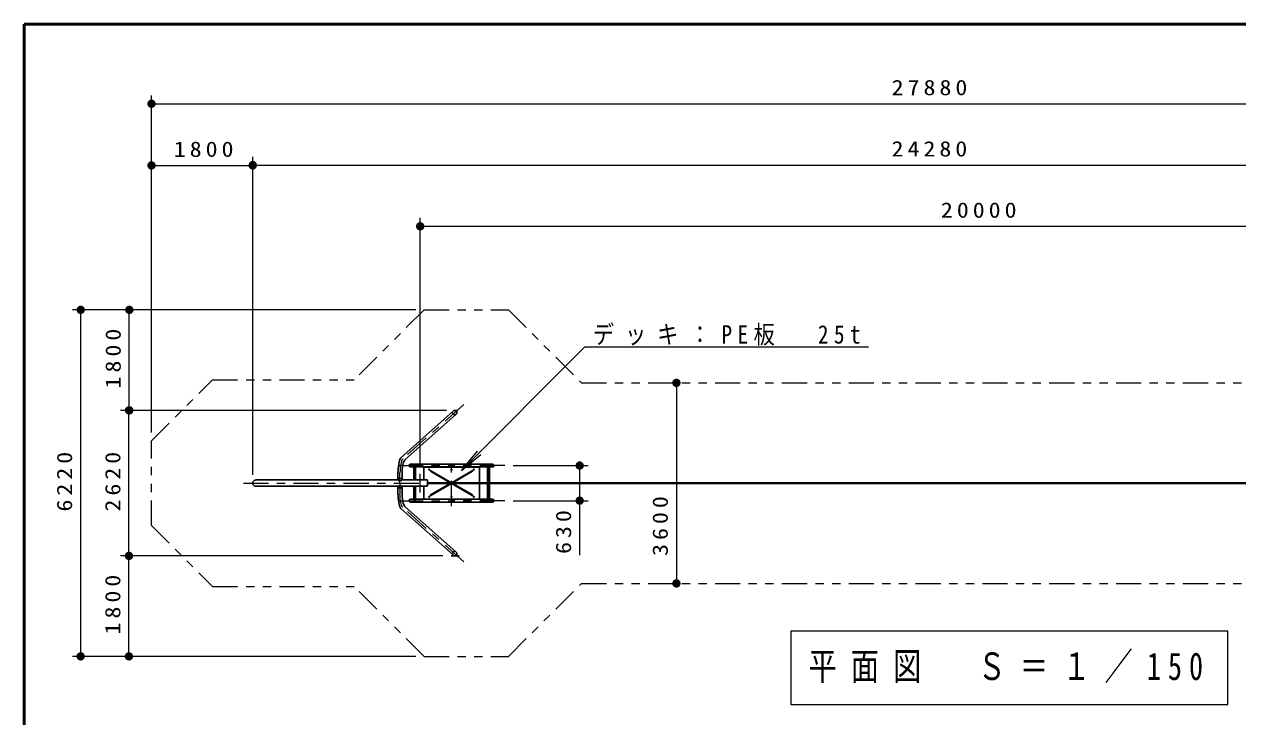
# Model space of a CAD drawing. Units: millimetres on the paper, scale 1:150. Extents: x -621 to -236, y -10 to 262.
# Drawn here: x -621 to -475.7, y 179.1 to 262 of the extents above; entities that cross this region are included whole.
import ezdxf

# ---------------------------------------------------------------- set-up
doc = ezdxf.new("R2010")
doc.units = ezdxf.units.MM
for name, pattern in [('USER1', [4.5, 2.5, -2]), ('USER2', [6, 3, -1, 1, -1]), ('USER3', [8, 3, -1, 1, -1, 1, -1])]:
    doc.linetypes.add(name, pattern=pattern)
doc.layers.add('LY_1', color=7, linetype='Continuous', lineweight=25)
doc.layers.add('LY_6', color=7, linetype='Continuous', lineweight=13)
doc.styles.add('ＭＳ ゴシック', font='')
doc.styles.get('ＭＳ ゴシック').set_extended_font_data('MS Gothic')

# ---------------------------------------------------------------- blocks, each defined once
blk = doc.blocks.new('filled_dot')
at = {"color": 0, "linetype": 'Continuous', "lineweight": -2, "const_width": 1.25}
blk.add_lwpolyline([(-0.625, 0, 1), (0.625, 0, 1)], format="xyb", close=True, dxfattribs=at)

msp = doc.modelspace()

# ---------------------------------------------------------------- linework, layer by layer
at = {"layer": 'LY_1', "lineweight": 13}
for p, q in [((-605.771, 213.152), (-605.771, 253.486)), ((-605.771, 252.486), (-419.905, 252.486)), ((-605.771, 213.152), (-605.771, 246.105)), ((-593.654, 208.086), (-593.654, 246.151)), ((-593.654, 208.086), (-593.654, 246.105)), ((-605.771, 245.105), (-593.654, 245.105)), ((-593.654, 245.151), (-432.043, 245.151)), ((-573.609, 209.188), (-573.609, 238.819)), ((-573.609, 237.819), (-440.276, 237.819)), ((-574.147, 227.819), (-615.245, 227.819)), ((-614.245, 186.353), (-614.245, 227.819)), ((-574.147, 227.819), (-609.424, 227.819)), ((-608.424, 215.795), (-608.424, 227.819)), ((-553.9, 223.396), (-568.66, 208.592)), ((-553.9, 223.396), (-519.944, 223.396)), ((-542.939, 219.086), (-542.939, 195.086)), ((-570.621, 215.795), (-609.465, 215.795)), ((-570.453, 215.795), (-609.424, 215.795)), ((-608.465, 198.377), (-608.465, 215.795)), ((-568.66, 208.592), (-566.735, 210.893)), ((-568.66, 208.592), (-566.365, 210.524)), ((-562.468, 209.186), (-553.52, 209.186)), ((-554.52, 209.186), (-554.52, 198.469)), ((-562.468, 204.986), (-553.52, 204.986)), ((-570.9, 198.377), (-609.472, 198.377)), ((-570.9, 198.377), (-609.465, 198.377)), ((-608.472, 186.353), (-608.472, 198.377)), ((-529.243, 189.385), (-529.243, 180.585)), ((-476.943, 189.385), (-529.243, 189.385)), ((-476.943, 180.585), (-476.943, 189.385)), ((-574.147, 186.353), (-615.245, 186.353)), ((-574.147, 186.353), (-609.472, 186.353)), ((-529.243, 180.585), (-476.943, 180.585))]:
    msp.add_line(p, q, dxfattribs=at)
at = {"layer": 'LY_1', "linetype": 'USER3', "lineweight": 13}
for p, q in [((-573.147, 227.819), (-581.5, 219.467)), ((-573.147, 227.819), (-563.035, 227.819)), ((-563.035, 227.819), (-554.302, 219.086)), ((-605.771, 212.152), (-598.457, 219.467)), ((-598.457, 219.467), (-581.5, 219.467)), ((-554.302, 219.086), (-461.367, 219.086)), ((-605.771, 202.02), (-605.771, 212.152)), ((-605.771, 202.02), (-598.457, 194.705)), ((-598.457, 194.705), (-581.5, 194.705)), ((-573.147, 186.353), (-581.5, 194.705)), ((-563.035, 186.353), (-554.302, 195.086)), ((-554.302, 195.086), (-461.367, 195.086)), ((-573.147, 186.353), (-563.035, 186.353))]:
    msp.add_line(p, q, dxfattribs=at)
at = {"layer": 'LY_1', "linetype": 'USER2', "lineweight": 13}
for p, q in [((-568.397, 216.49), (-575.68, 209.994)), ((-576.248, 209.186), (-569.858, 209.186)), ((-574.274, 209.186), (-574.274, 207.467)), ((-569.858, 204.349), (-569.858, 209.823)), ((-563.468, 209.186), (-569.858, 209.186)), ((-565.442, 209.186), (-565.442, 207.086)), ((-576.025, 207.086), (-576.025, 208.353)), ((-573.609, 205.984), (-573.609, 208.188)), ((-594.772, 207.086), (-571.544, 207.086)), ((-576.025, 207.086), (-576.025, 205.819)), ((-574.274, 204.986), (-574.274, 206.705)), ((-565.442, 204.986), (-565.442, 207.086)), ((-576.248, 204.986), (-569.858, 204.986)), ((-563.468, 204.986), (-569.858, 204.986)), ((-568.397, 197.682), (-575.68, 204.178))]:
    msp.add_line(p, q, dxfattribs=at)
at = {"layer": 'LY_1'}
for p, q in [((-569.639, 215.724), (-575.926, 210.116)), ((-569.3, 215.344), (-575.434, 209.872)), ((-569.621, 215.795), (-569.156, 215.795)), ((-574.78, 209.348), (-569.858, 209.348)), ((-564.936, 209.348), (-569.858, 209.348)), ((-576.279, 207.653), (-576.279, 208.037)), ((-575.771, 207.653), (-575.771, 208.36)), ((-574.78, 209.024), (-574.388, 209.024)), ((-574.388, 209.024), (-574.388, 207.467)), ((-574.161, 209.024), (-569.858, 209.024)), ((-574.161, 209.024), (-574.161, 207.467)), ((-573.191, 207.467), (-573.191, 208.898)), ((-573.091, 208.998), (-569.858, 208.998)), ((-572.371, 208.504), (-569.937, 207.086)), ((-572.331, 208.573), (-569.858, 207.132)), ((-572.011, 208.317), (-571.758, 208.169)), ((-571.991, 208.352), (-571.737, 208.204)), ((-565.555, 209.024), (-569.858, 209.024)), ((-566.625, 208.998), (-569.858, 208.998)), ((-569.858, 207.132), (-567.385, 208.573)), ((-569.779, 207.086), (-567.345, 208.504)), ((-567.725, 208.352), (-567.979, 208.204)), ((-567.705, 208.317), (-567.958, 208.169)), ((-566.525, 205.274), (-566.525, 208.898)), ((-565.555, 209.024), (-565.555, 207.086)), ((-564.936, 209.024), (-565.328, 209.024)), ((-565.328, 209.024), (-565.328, 207.086)), ((-593.224, 207.467), (-576.279, 207.467)), ((-593.224, 206.705), (-576.279, 206.705)), ((-575.771, 207.653), (-576.279, 207.653)), ((-576.279, 207.467), (-576.279, 207.653)), ((-576.279, 206.705), (-576.279, 206.519)), ((-575.771, 206.519), (-576.279, 206.519)), ((-576.279, 206.519), (-576.279, 206.135)), ((-575.771, 207.467), (-575.771, 207.653)), ((-575.771, 207.467), (-572.762, 207.467)), ((-575.771, 206.705), (-572.762, 206.705)), ((-575.771, 206.705), (-575.771, 206.519)), ((-575.771, 206.519), (-575.771, 205.812)), ((-574.388, 205.148), (-574.388, 206.705)), ((-574.161, 205.148), (-574.161, 206.705)), ((-573.191, 205.274), (-573.191, 206.705)), ((-572.742, 206.725), (-572.742, 207.447)), ((-572.742, 207.116), (-444.792, 207.116)), ((-572.742, 207.056), (-444.792, 207.056)), ((-572.371, 205.668), (-569.937, 207.086)), ((-572.331, 205.599), (-569.858, 207.04)), ((-570.571, 207.478), (-570.317, 207.331)), ((-570.571, 206.694), (-570.317, 206.842)), ((-570.551, 207.513), (-570.297, 207.365)), ((-570.551, 206.659), (-570.297, 206.807)), ((-569.858, 207.04), (-567.385, 205.599)), ((-569.779, 207.086), (-567.345, 205.668)), ((-569.165, 207.513), (-569.419, 207.365)), ((-569.165, 206.659), (-569.419, 206.807)), ((-569.145, 207.478), (-569.399, 207.331)), ((-569.145, 206.694), (-569.399, 206.842)), ((-565.555, 205.148), (-565.555, 207.086)), ((-565.328, 205.148), (-565.328, 207.086)), ((-574.78, 205.148), (-574.388, 205.148)), ((-574.78, 204.824), (-569.858, 204.824)), ((-574.161, 205.148), (-569.858, 205.148)), ((-573.091, 205.174), (-569.858, 205.174)), ((-572.011, 205.855), (-571.758, 206.003)), ((-571.991, 205.821), (-571.737, 205.968)), ((-566.625, 205.174), (-569.858, 205.174)), ((-565.555, 205.148), (-569.858, 205.148)), ((-564.936, 204.824), (-569.858, 204.824)), ((-567.725, 205.821), (-567.979, 205.968)), ((-567.705, 205.855), (-567.958, 206.003)), ((-564.936, 205.148), (-565.328, 205.148)), ((-569.639, 198.448), (-575.926, 204.057)), ((-569.3, 198.828), (-575.434, 204.3)), ((-569.9, 198.377), (-568.959, 198.377))]:
    msp.add_line(p, q, dxfattribs=at)
at = {"layer": 'LY_1', "linetype": 'USER1', "lineweight": 13}
for points in [[(-569.3, 215.344), (-569.328, 215.322), (-569.358, 215.304), (-569.39, 215.29), (-569.423, 215.28), (-569.458, 215.274), (-569.492, 215.273), (-569.526, 215.276), (-569.559, 215.283), (-569.591, 215.295), (-569.62, 215.311), (-569.647, 215.331), (-569.671, 215.354), (-569.691, 215.38), (-569.708, 215.409), (-569.72, 215.44), (-569.728, 215.473), (-569.732, 215.507), (-569.731, 215.541), (-569.726, 215.575), (-569.717, 215.608), (-569.703, 215.64), (-569.685, 215.671), (-569.663, 215.699), (-569.639, 215.724)], [(-569.3, 198.828), (-569.33, 198.852), (-569.364, 198.871), (-569.399, 198.886), (-569.436, 198.895), (-569.473, 198.899), (-569.511, 198.898), (-569.547, 198.892), (-569.582, 198.881), (-569.615, 198.864), (-569.645, 198.843), (-569.671, 198.818), (-569.693, 198.789), (-569.71, 198.757), (-569.723, 198.723), (-569.73, 198.687), (-569.732, 198.65), (-569.729, 198.613), (-569.721, 198.576), (-569.707, 198.54), (-569.688, 198.507), (-569.665, 198.476), (-569.639, 198.448)]]:
    msp.add_lwpolyline(points, dxfattribs=at)
at = {"layer": 'LY_1'}
for points in [[(-569.639, 215.724), (-569.611, 215.746), (-569.581, 215.764), (-569.548, 215.778), (-569.515, 215.788), (-569.481, 215.794), (-569.446, 215.795), (-569.412, 215.792), (-569.379, 215.785), (-569.348, 215.773), (-569.318, 215.757), (-569.291, 215.737), (-569.268, 215.714), (-569.247, 215.687), (-569.231, 215.659), (-569.218, 215.627), (-569.21, 215.595), (-569.206, 215.561), (-569.207, 215.527), (-569.212, 215.493), (-569.222, 215.459), (-569.236, 215.427), (-569.253, 215.397), (-569.275, 215.369), (-569.3, 215.344)], [(-575.926, 210.116), (-575.981, 210.045), (-576.035, 209.932), (-576.086, 209.78), (-576.134, 209.593), (-576.176, 209.376), (-576.212, 209.134), (-576.241, 208.872), (-576.262, 208.597), (-576.275, 208.317), (-576.279, 208.037)], [(-575.434, 209.872), (-575.487, 209.81), (-575.538, 209.72), (-575.587, 209.604), (-575.632, 209.464), (-575.672, 209.305), (-575.706, 209.13), (-575.734, 208.943), (-575.754, 208.75), (-575.767, 208.554), (-575.771, 208.36)], [(-574.78, 209.348), (-574.802, 209.347), (-574.823, 209.343), (-574.844, 209.336), (-574.864, 209.326), (-574.882, 209.315), (-574.899, 209.301), (-574.913, 209.285), (-574.925, 209.267), (-574.935, 209.248), (-574.942, 209.228), (-574.946, 209.207), (-574.948, 209.186), (-574.946, 209.165), (-574.942, 209.144), (-574.935, 209.124), (-574.925, 209.105), (-574.913, 209.087), (-574.899, 209.072), (-574.882, 209.058), (-574.864, 209.046), (-574.844, 209.036), (-574.823, 209.03), (-574.802, 209.025), (-574.78, 209.024)], [(-564.936, 209.348), (-564.914, 209.347), (-564.893, 209.343), (-564.872, 209.336), (-564.852, 209.326), (-564.834, 209.315), (-564.817, 209.301), (-564.803, 209.285), (-564.791, 209.267), (-564.781, 209.248), (-564.774, 209.228), (-564.77, 209.207), (-564.768, 209.186), (-564.77, 209.165), (-564.774, 209.144), (-564.781, 209.124), (-564.791, 209.105), (-564.803, 209.087), (-564.817, 209.072), (-564.834, 209.058), (-564.852, 209.046), (-564.872, 209.036), (-564.893, 209.03), (-564.914, 209.025), (-564.936, 209.024)], [(-593.224, 207.467), (-593.28, 207.464), (-593.336, 207.454), (-593.389, 207.438), (-593.439, 207.416), (-593.486, 207.388), (-593.528, 207.356), (-593.565, 207.318), (-593.596, 207.277), (-593.621, 207.232), (-593.639, 207.185), (-593.65, 207.136), (-593.654, 207.086), (-593.65, 207.036), (-593.639, 206.987), (-593.621, 206.94), (-593.596, 206.896), (-593.565, 206.854), (-593.528, 206.817), (-593.486, 206.784), (-593.439, 206.756), (-593.389, 206.734), (-593.336, 206.718), (-593.28, 206.708), (-593.224, 206.705)], [(-575.926, 204.057), (-575.981, 204.128), (-576.035, 204.24), (-576.086, 204.392), (-576.134, 204.579), (-576.176, 204.796), (-576.212, 205.039), (-576.241, 205.3), (-576.262, 205.575), (-576.275, 205.855), (-576.279, 206.135)], [(-575.434, 204.3), (-575.487, 204.362), (-575.538, 204.452), (-575.587, 204.568), (-575.632, 204.708), (-575.672, 204.867), (-575.706, 205.042), (-575.734, 205.229), (-575.754, 205.423), (-575.767, 205.618), (-575.771, 205.812)], [(-574.78, 204.824), (-574.802, 204.825), (-574.823, 204.83), (-574.844, 204.836), (-574.864, 204.846), (-574.882, 204.858), (-574.899, 204.872), (-574.913, 204.887), (-574.925, 204.905), (-574.935, 204.924), (-574.942, 204.944), (-574.946, 204.965), (-574.948, 204.986), (-574.946, 205.007), (-574.942, 205.028), (-574.935, 205.048), (-574.925, 205.067), (-574.913, 205.085), (-574.899, 205.101), (-574.882, 205.115), (-574.864, 205.126), (-574.844, 205.136), (-574.823, 205.143), (-574.802, 205.147), (-574.78, 205.148)], [(-564.936, 204.824), (-564.914, 204.825), (-564.893, 204.83), (-564.872, 204.836), (-564.852, 204.846), (-564.834, 204.858), (-564.817, 204.872), (-564.803, 204.887), (-564.791, 204.905), (-564.781, 204.924), (-564.774, 204.944), (-564.77, 204.965), (-564.768, 204.986), (-564.77, 205.007), (-564.774, 205.028), (-564.781, 205.048), (-564.791, 205.067), (-564.803, 205.085), (-564.817, 205.101), (-564.834, 205.115), (-564.852, 205.126), (-564.872, 205.136), (-564.893, 205.143), (-564.914, 205.147), (-564.936, 205.148)], [(-569.639, 198.448), (-569.611, 198.427), (-569.581, 198.408), (-569.548, 198.394), (-569.515, 198.384), (-569.481, 198.378), (-569.446, 198.377), (-569.412, 198.38), (-569.379, 198.388), (-569.348, 198.399), (-569.318, 198.415), (-569.291, 198.435), (-569.268, 198.458), (-569.247, 198.485), (-569.231, 198.514), (-569.218, 198.545), (-569.21, 198.577), (-569.206, 198.611), (-569.207, 198.645), (-569.212, 198.679), (-569.222, 198.713), (-569.236, 198.745), (-569.253, 198.775), (-569.275, 198.803), (-569.3, 198.828)]]:
    msp.add_lwpolyline(points, dxfattribs=at)
at = {"layer": 'LY_1', "linetype": 'USER2', "lineweight": 13}
for points in [[(-575.68, 209.994), (-575.734, 209.929), (-575.787, 209.834), (-575.837, 209.709), (-575.883, 209.558), (-575.924, 209.386), (-575.959, 209.195), (-575.987, 208.992), (-576.008, 208.78), (-576.021, 208.565), (-576.025, 208.353)], [(-575.68, 204.178), (-575.734, 204.243), (-575.787, 204.339), (-575.837, 204.463), (-575.883, 204.614), (-575.924, 204.786), (-575.959, 204.977), (-575.987, 205.181), (-576.008, 205.392), (-576.021, 205.607), (-576.025, 205.819)]]:
    msp.add_lwpolyline(points, dxfattribs=at)
at = {"layer": 'LY_1'}
for centre, radius in [((-572.525, 208.715), 0.06), ((-572.525, 208.715), 0.0333), ((-569.858, 208.715), 0.06), ((-569.858, 208.715), 0.0333), ((-567.191, 208.715), 0.06), ((-567.191, 208.715), 0.0333), ((-572.525, 205.457), 0.06), ((-572.525, 205.457), 0.0333), ((-569.858, 205.457), 0.06), ((-569.858, 205.457), 0.0333), ((-567.191, 205.457), 0.06), ((-567.191, 205.457), 0.0333)]:
    msp.add_circle(centre, radius, dxfattribs=at)
for centre, radius, start, end in [((-574.274, 209.024), 0.113, 0, 180), ((-573.091, 208.898), 0.1, 90, 180), ((-572.351, 208.538), 0.04, 59.7803, 239.7803), ((-572.001, 208.334), 0.02, 59.7803, 239.7803), ((-571.748, 208.187), 0.02, 239.7803, 59.7803), ((-567.969, 208.187), 0.02, 120.2197, 300.2197), ((-567.715, 208.334), 0.02, 300.2197, 120.2197), ((-567.365, 208.538), 0.04, 300.2197, 120.2197), ((-566.625, 208.898), 0.1, 0, 90), ((-565.442, 209.024), 0.113, 0, 180), ((-576.025, 207.751), 0.381, 228.1224, 311.8776), ((-576.025, 206.421), 0.381, 48.1224, 131.8776), ((-572.762, 207.447), 0.02, 0, 90), ((-570.561, 207.495), 0.02, 59.7803, 239.7803), ((-570.561, 206.677), 0.02, 120.2197, 300.2197), ((-570.307, 207.348), 0.02, 239.7803, 59.7803), ((-570.307, 206.824), 0.02, 300.2197, 120.2197), ((-569.409, 207.348), 0.02, 120.2197, 300.2197), ((-569.409, 206.824), 0.02, 59.7803, 239.7803), ((-569.155, 207.495), 0.02, 300.2197, 120.2197), ((-569.155, 206.677), 0.02, 239.7803, 59.7803), ((-574.274, 205.148), 0.113, 180, 0), ((-573.091, 205.274), 0.1, 180, 270), ((-572.351, 205.634), 0.04, 120.2197, 300.2197), ((-572.001, 205.838), 0.02, 120.2197, 300.2197), ((-571.748, 205.986), 0.02, 300.2197, 120.2197), ((-567.969, 205.986), 0.02, 59.7803, 239.7803), ((-567.715, 205.838), 0.02, 239.7803, 59.7803), ((-567.365, 205.634), 0.04, 239.7803, 59.7803), ((-566.625, 205.274), 0.1, 270, 0), ((-565.442, 205.148), 0.113, 180, 0)]:
    msp.add_arc(centre, radius, start, end, dxfattribs=at)
at = {"layer": 'LY_6', "lineweight": 50}
for p, q in [((-236, 262), (-621, 262)), ((-621, 262), (-621, -5))]:
    msp.add_line(p, q, dxfattribs=at)

# ---------------------------------------------------------------- block references
at = {"layer": 'LY_1', "lineweight": 13, "xscale": 0.4, "yscale": 0.4}
for p in [(-605.771, 252.486), (-605.771, 245.105), (-593.654, 245.151), (-573.609, 237.819)]:
    msp.add_blockref('filled_dot', p, dxfattribs=at)
for p, rotation in [((-593.654, 245.105), 180), ((-614.245, 227.819), 270), ((-608.424, 227.819), 270), ((-542.939, 219.086), 270), ((-608.465, 215.795), 270), ((-608.424, 215.795), 90), ((-554.52, 209.186), 270), ((-554.52, 204.986), 90), ((-608.472, 198.377), 270), ((-608.465, 198.377), 90), ((-542.939, 195.086), 90), ((-614.245, 186.353), 90), ((-608.472, 186.353), 90)]:
    msp.add_blockref('filled_dot', p, dxfattribs=dict(at, rotation=rotation))

# ---------------------------------------------------------------- texts
at = {"layer": 'LY_1', "style": 'ＭＳ ゴシック'}
for s, insert, char_height, attachment_point in [('\\T1.33;\\W1.15;27880', (-512.407, 253.486), 1.833, 8), ('\\T1.33;\\W1.15;1800', (-599.292, 246.105), 1.833, 8), ('\\T1.33;\\W1.15;24280', (-512.417, 246.151), 1.833, 8), ('\\T1.33;\\W1.15;20000', (-506.515, 238.819), 1.833, 8), ('\\T1.51;\\W0.85;デッキ：PE板\u300025t', (-552.944, 223.546), 2.199, 7), ('\\T1.5;\\W0.75;平面図\u3000Ｓ＝１／150', (-503.093, 184.985), 3.299, 5)]:
    msp.add_mtext(s, dxfattribs=dict(at, insert=insert, char_height=char_height, attachment_point=attachment_point))
at = {"layer": 'LY_1', "char_height": 1.833, "attachment_point": 8, "rotation": 90, "style": 'ＭＳ ゴシック'}
for s, insert in [('\\T1.33;\\W1.15;1800', (-609.424, 222.228)), ('\\T1.33;\\W1.15;6220', (-615.245, 207.495)), ('\\T1.33;\\W1.15;2620', (-609.465, 207.495)), ('\\T1.33;\\W1.15;3600', (-543.939, 202.187)), ('\\T1.33;\\W1.15;630', (-555.52, 201.469)), ('\\T1.33;\\W1.15;1800', (-609.472, 192.786))]:
    msp.add_mtext(s, dxfattribs=dict(at, insert=insert))

doc.saveas('drawing.dxf')
